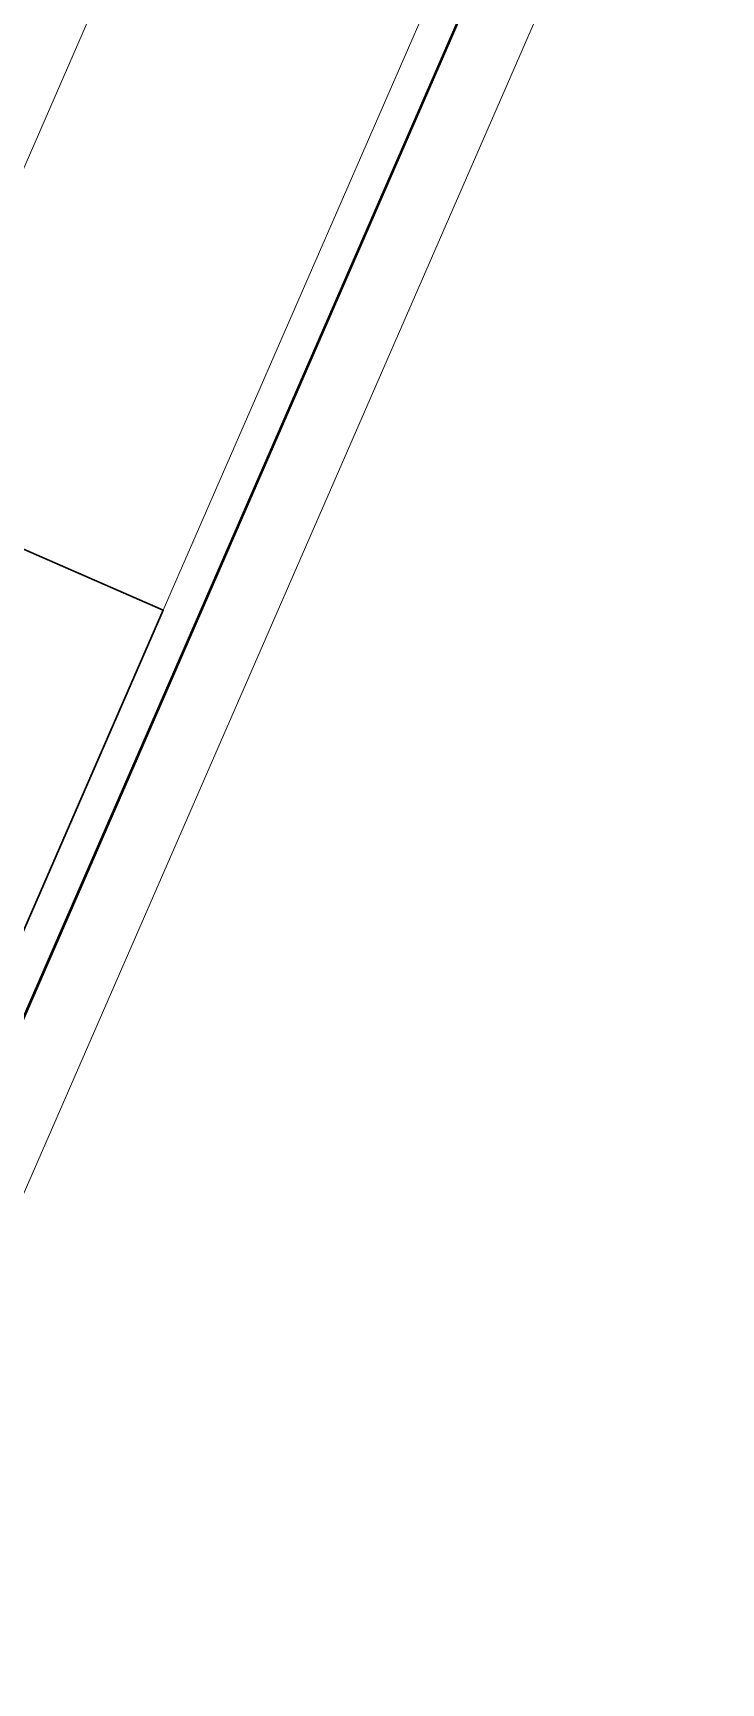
# Model space of a CAD drawing. Header units: millimetres. Extents: x -37281 to 954596, y -59787 to 956680.
# Drawn here: x 3693.5 to 3896.1, y -19759 to -19273 of the extents above; entities that cross this region are included whole.
import ezdxf

# ---------------------------------------------------------------- set-up
doc = ezdxf.new("R2010")
doc.units = ezdxf.units.MM
doc.header["$MEASUREMENT"] = 0
doc.layers.add('0_Pen_No__40', color=7, linetype='Continuous', lineweight=35, true_color=0x2a2a2a)
doc.layers.add('New_ArchiCAD Windows_Pen_No__23', color=7, linetype='Continuous', lineweight=30, true_color=0x2a2a2a)
for name, color, linetype in [('New_A-25-M_Curtain_Wall', 7, 'Continuous'), ('New_A-25-M_Wall_Ext', 7, 'Continuous'), ('New_ArchiCAD Windows', 7, 'Continuous')]:
    doc.layers.add(name, color=color, linetype=linetype)
for name, color, linetype, lineweight in [('New_A-25-M_Curtain_Wall_Pen_No__90', 8, 'Continuous', 20), ('New_A-25-M_Wall_Ext_Pen_No__87', 8, 'Continuous', 20), ('New_ArchiCAD Windows_Pen_No__3', 7, 'Continuous', 18)]:
    doc.layers.add(name, color=color, linetype=linetype, lineweight=lineweight)

# ---------------------------------------------------------------- blocks, each defined once
blk = doc.blocks.new('Wall_2_3', base_point=(10092.6, -4631.3))
at = {"layer": 'New_A-25-M_Wall_Ext_Pen_No__87', "linetype": 'Continuous', "flags": 128}
blk.add_lwpolyline([(2234.14, -22653.24), (10092.6, -4631.3)], dxfattribs=at)
blk = doc.blocks.new('Triple Window 19[12]_3')
at = {"layer": 'New_ArchiCAD Windows_Pen_No__23', "linetype": 'Continuous'}
for p, q in [((3731.81, -19442.97), (3557.65, -19367.03)), ((3706.83, -19500.26), (3731.81, -19442.97)), ((3671.85, -19580.47), (3706.83, -19500.26))]:
    blk.add_line(p, q, dxfattribs=at)
at = {"layer": 'New_ArchiCAD Windows_Pen_No__3', "linetype": 'Continuous'}
for p, q in [((4475.43, -17762.63), (3536.13, -19916.75)), ((3731.81, -19442.97), (4069.36, -18668.87))]:
    blk.add_line(p, q, dxfattribs=at)
blk = doc.blocks.new('Wall_139_3', base_point=(10165.92, -4712.54))
at = {"layer": 'New_ArchiCAD Windows', "color": 251, "linetype": 'Continuous', "lineweight": 20, "true_color": 0x606060}
blk.add_blockref('Triple Window 19[12]_3', (0, 0), dxfattribs=at)
blk = doc.blocks.new('Beam_4_3', base_point=(10000.93, -4591.33))
at = {"layer": 'New_A-25-M_Curtain_Wall_Pen_No__90', "linetype": 'Continuous'}
blk.add_line((10203.2, -4679.52), (2344.74, -22701.46), dxfattribs=at)

msp = doc.modelspace()

# ---------------------------------------------------------------- linework, layer by layer
at = {"layer": '0_Pen_No__40', "linetype": 'Continuous'}
msp.add_line((9735.36, -5700.74), (2596.69, -22071.98), dxfattribs=at)

# ---------------------------------------------------------------- block references
at = {"layer": 'New_A-25-M_Curtain_Wall', "color": 8, "lineweight": 20}
msp.add_blockref('Beam_4_3', (10000.93, -4591.33), dxfattribs=at)
at = {"layer": 'New_A-25-M_Wall_Ext', "color": 250, "lineweight": 50, "true_color": 0x2a2a2a}
for name, p in [('Wall_139_3', (10165.92, -4712.54)), ('Wall_2_3', (10092.6, -4631.3))]:
    msp.add_blockref(name, p, dxfattribs=at)

doc.saveas('drawing.dxf')
